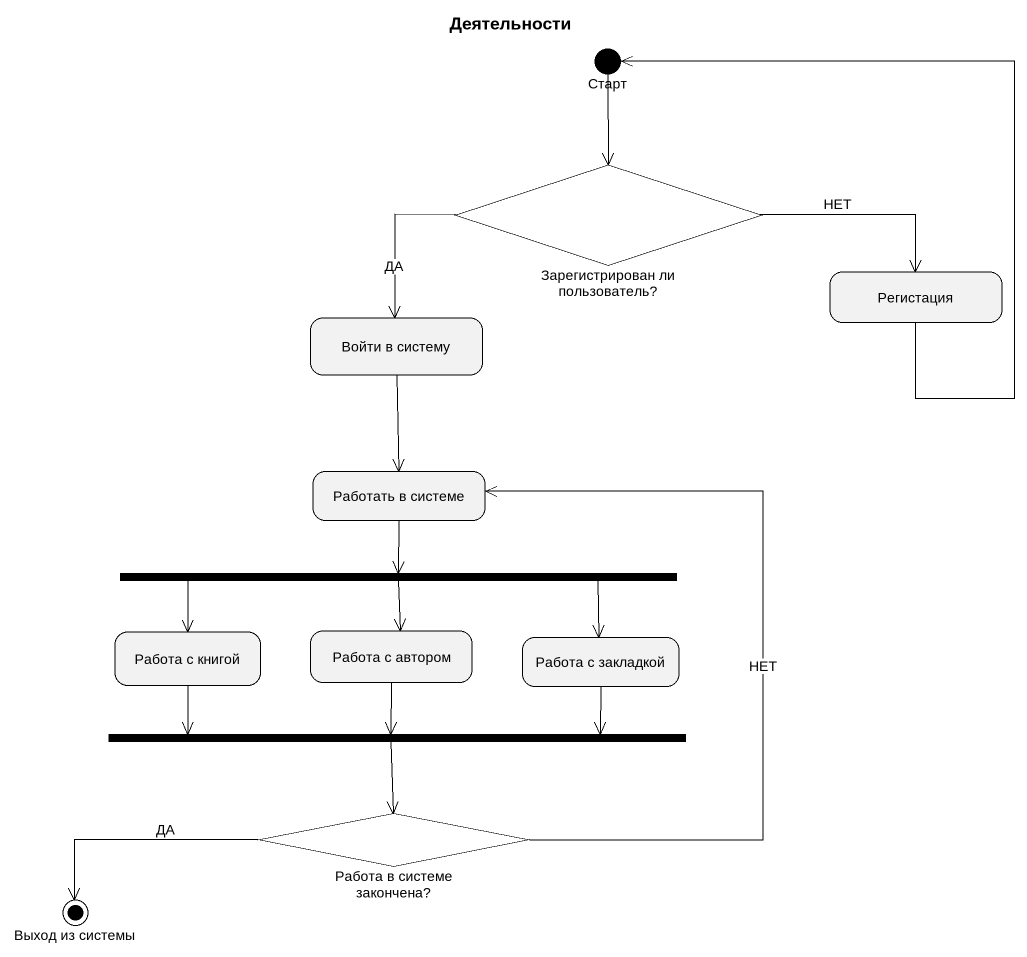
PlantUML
@startuml
title Деятельности
hide empty description
state Старт <<start>>
state "Зарегистрирован ли пользователь?" as Зарегистрирован_ли <<choice>>
state Регистация
state "Войти в систему" as Войти_в_систему
state "Работать в системе" as Работать_в_системе
state fork1 <<fork>>
state "Работа с книгой" as Работа_с_книгой
state "Работа с автором" as Работа_с_автором
state "Работа с закладкой" as Работа_с_закладкой
state fork2 <<join>>
state "Работа в системе закончена?" as Работа_в_системе_закончена <<choice>>
state "Выход из системы" as Выход_из_системы <<end>>
Старт --> Зарегистрирован_ли
Зарегистрирован_ли -right-> Регистация : НЕТ
Зарегистрирован_ли --> Войти_в_систему : ДА
Регистация -up-> Старт
Войти_в_систему --> Работать_в_системе
Работать_в_системе --> fork1
fork1 -left-> Работа_с_книгой
fork1 --> Работа_с_автором
fork1 -right-> Работа_с_закладкой
Работа_с_книгой -right-> fork2
Работа_с_автором --> fork2
Работа_с_закладкой -left-> fork2
fork2 --> Работа_в_системе_закончена
Работа_в_системе_закончена -up-> Работать_в_системе : НЕТ
Работа_в_системе_закончена -left-> Выход_из_системы : ДА
@enduml
